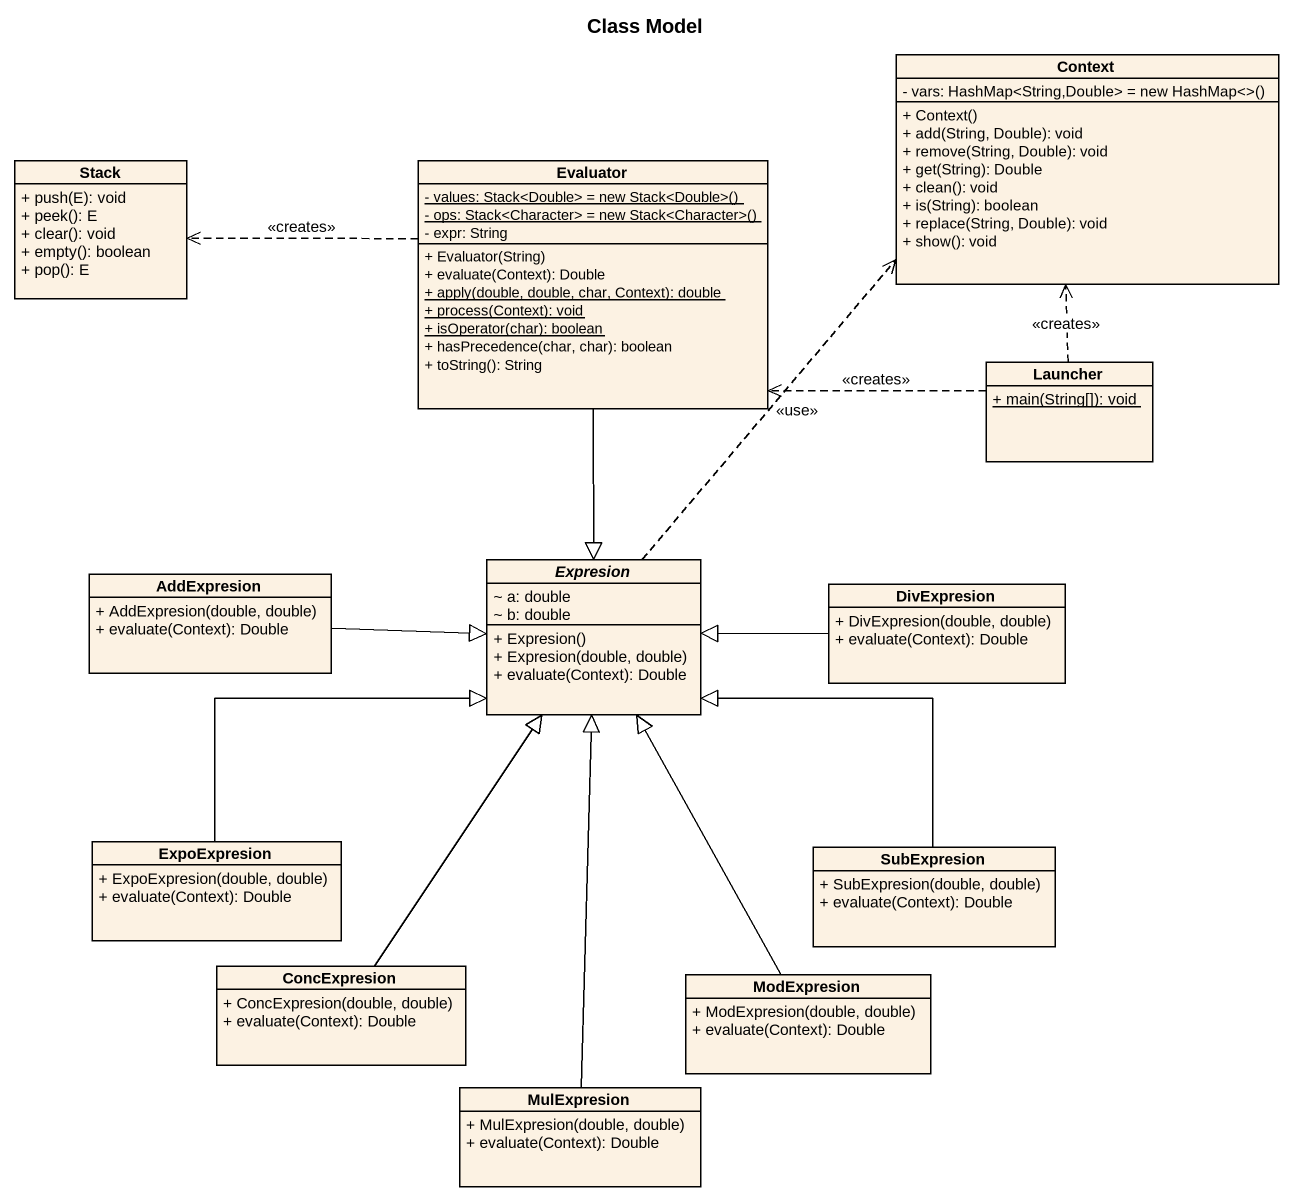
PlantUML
@startuml
title Class Model
hide circle
hide empty members
skinparam classAttributeIconSize 0
class Context {
  {field} - vars: HashMap<String,Double> = new HashMap<>()
  + Context()
  + add(String, Double): void
  + remove(String, Double): void
  + get(String): Double
  + clean(): void
  + is(String): boolean
  + replace(String, Double): void
  + show(): void
}
class "Stack" as Stack_ {
  + push(E): void
  + peek(): E
  + clear(): void
  + empty(): boolean
  + pop(): E
}
class Evaluator {
  {static} {field} - values: Stack<Double> = new Stack<Double>()
  {static} {field} - ops: Stack<Character> = new Stack<Character>()
  - expr: String
  + Evaluator(String)
  + evaluate(Context): Double
  {static} + apply(double, double, char, Context): double
  {static} + process(Context): void
  {static} + isOperator(char): boolean
  + hasPrecedence(char, char): boolean
  + toString(): String
}
class Launcher {
  {static} + main(String[]): void
}
class AddExpresion {
  + AddExpresion(double, double)
  + evaluate(Context): Double
}
abstract class Expresion {
  ~ a: double
  ~ b: double
  + Expresion()
  + Expresion(double, double)
  + evaluate(Context): Double
}
class DivExpresion {
  + DivExpresion(double, double)
  + evaluate(Context): Double
}
class ExpoExpresion {
  + ExpoExpresion(double, double)
  + evaluate(Context): Double
}
class SubExpresion {
  + SubExpresion(double, double)
  + evaluate(Context): Double
}
class ConcExpresion {
  + ConcExpresion(double, double)
  + evaluate(Context): Double
}
class ModExpresion {
  + ModExpresion(double, double)
  + evaluate(Context): Double
}
class MulExpresion {
  + MulExpresion(double, double)
  + evaluate(Context): Double
}
Evaluator .left.> Stack_ : <<creates>>
Evaluator --|> Expresion
Launcher .up.> Context : <<creates>>
Launcher .left.> Evaluator : <<creates>>
AddExpresion -right-|> Expresion
Expresion .up.> Context : <<use>>
DivExpresion -left-|> Expresion
ExpoExpresion -up-|> Expresion
SubExpresion -up-|> Expresion
ConcExpresion -up-|> Expresion
ModExpresion -up-|> Expresion
MulExpresion -up-|> Expresion
@enduml
